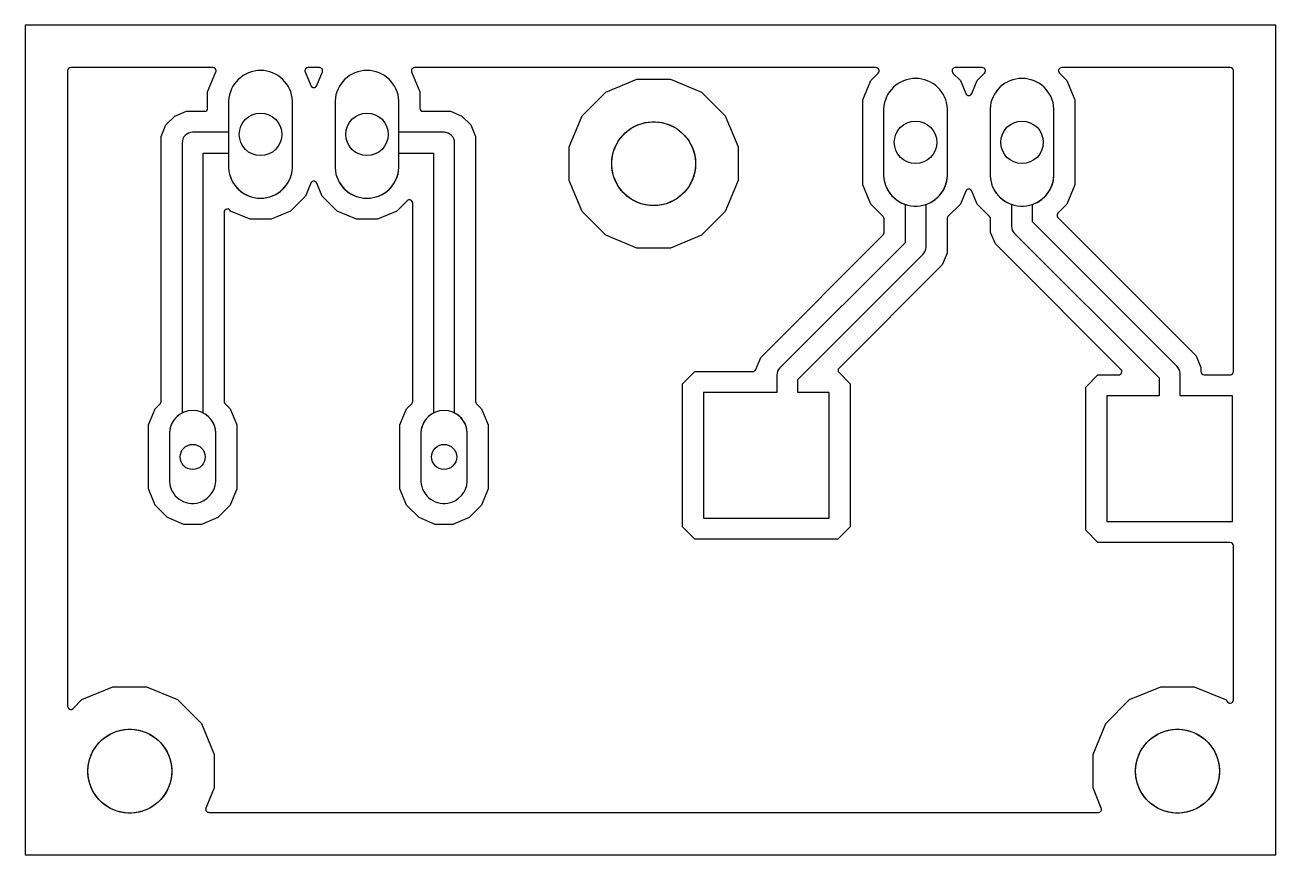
# Model space of a CAD drawing. Header units: millimetres. Extents: x 3 to 32.9, y -0.5 to 19.3.
import ezdxf

# ---------------------------------------------------------------- set-up
doc = ezdxf.new("R2010")
doc.units = ezdxf.units.MM

msp = doc.modelspace()

# ---------------------------------------------------------------- linework, layer by layer
at = {"layer": '16_copper'}
for points in [[(8.732, 15.183, 0.357806), (9.382, 15.901), (9.382, 17.499, 0.95208), (7.858, 17.499), (7.858, 15.901), (7.865, 15.826), (7.88, 15.753), (7.902, 15.681), (7.93, 15.612), (7.966, 15.546), (8.007, 15.484), (8.055, 15.426), (8.108, 15.373), (8.166, 15.325), (8.228, 15.284), (8.294, 15.248), (8.363, 15.22), (8.435, 15.198), (8.508, 15.183), (8.583, 15.176), (8.657, 15.176)], [(11.272, 15.183, 0.357806), (11.922, 15.901), (11.922, 17.499, 0.95208), (10.398, 17.499), (10.398, 15.901), (10.405, 15.826), (10.42, 15.753), (10.442, 15.681), (10.47, 15.612), (10.506, 15.546), (10.547, 15.484), (10.595, 15.426), (10.648, 15.373), (10.706, 15.325), (10.768, 15.284), (10.834, 15.248), (10.903, 15.22), (10.975, 15.198), (11.048, 15.183), (11.123, 15.176), (11.197, 15.176)], [(24.362, 14.993, 0.357806), (25.012, 15.711), (25.012, 17.309, 0.95208), (23.488, 17.309), (23.488, 15.711), (23.495, 15.636), (23.51, 15.563), (23.532, 15.491), (23.56, 15.422), (23.596, 15.356), (23.637, 15.294), (23.685, 15.236), (23.738, 15.183), (23.796, 15.135), (23.858, 15.094), (23.924, 15.058), (23.993, 15.03), (24.065, 15.008), (24.138, 14.993), (24.213, 14.986), (24.287, 14.986)], [(26.902, 14.993, 0.357806), (27.552, 15.711), (27.552, 17.309, 0.95208), (26.028, 17.309), (26.028, 15.711), (26.035, 15.636), (26.05, 15.563), (26.072, 15.491), (26.1, 15.422), (26.136, 15.356), (26.177, 15.294), (26.225, 15.236), (26.278, 15.183), (26.336, 15.135), (26.398, 15.094), (26.464, 15.058), (26.533, 15.03), (26.605, 15.008), (26.678, 14.993), (26.753, 14.986), (26.827, 14.986)], [(7.093, 7.899, 0.349915), (7.554, 8.415), (7.554, 9.585, 0.945416), (6.446, 9.585), (6.446, 8.415), (6.453, 8.353), (6.467, 8.292), (6.487, 8.234), (6.514, 8.178), (6.547, 8.125), (6.586, 8.076), (6.63, 8.032), (6.679, 7.993), (6.732, 7.96), (6.788, 7.933), (6.846, 7.913), (6.907, 7.899), (6.969, 7.892), (7.031, 7.892)], [(13.093, 7.899, 0.349915), (13.554, 8.415), (13.554, 9.585, 0.945416), (12.446, 9.585), (12.446, 8.415), (12.453, 8.353), (12.467, 8.292), (12.487, 8.234), (12.514, 8.178), (12.547, 8.125), (12.586, 8.076), (12.63, 8.032), (12.679, 7.993), (12.732, 7.96), (12.788, 7.933), (12.846, 7.913), (12.907, 7.899), (12.969, 7.892), (13.031, 7.892)]]:
    msp.add_lwpolyline(points, format="xyb", close=True, dxfattribs=at)
at = {"layer": '1_copper'}
for points in [[(28.621, 0.517, 0.494264), (28.682, 0.621), (28.484, 1.099), (28.484, 1.901), (28.791, 2.642), (29.358, 3.209), (30.099, 3.516), (30.901, 3.516), (31.642, 3.209), (31.704, 3.147, 0.668179), (31.834, 3.201), (31.834, 6.884, 0.414214), (31.758, 6.96), (28.603, 6.96), (28.31, 7.253), (28.31, 10.667), (28.603, 10.96), (29.095, 10.96, 0.668179), (29.149, 11.09), (26.376, 13.863), (26.154, 14.085), (26.04, 14.361), (26.04, 14.682, 0.198912), (26.018, 14.736), (25.72, 15.033), (25.59, 15.346, 0.66819), (25.45, 15.346), (25.32, 15.033), (25.022, 14.736, 0.198912), (25, 14.682), (25, 13.861), (24.886, 13.585), (22.423, 11.122, 0.414214), (22.423, 11.014), (22.69, 10.747), (22.69, 7.333), (22.397, 7.04), (18.983, 7.04), (18.69, 7.333), (18.69, 10.747), (18.983, 11.04), (20.365, 11.04, 0.303351), (20.435, 11.087), (20.554, 11.375), (23.478, 14.298, 0.198912), (23.5, 14.352), (23.5, 14.682, 0.198912), (23.478, 14.736), (23.18, 15.033), (22.988, 15.497), (22.988, 17.523), (23.18, 17.987), (23.357, 18.164, 0.668179), (23.303, 18.294), (12.295, 18.294, 0.534506), (12.225, 18.189), (12.422, 17.713), (12.422, 17.326, 0.414214), (12.498, 17.25), (13.149, 17.25), (13.425, 17.136), (13.636, 16.925), (13.75, 16.649), (13.75, 10.326, 0.198912), (13.772, 10.272), (13.894, 10.151), (14.054, 9.764), (14.054, 8.236), (13.894, 7.849), (13.597, 7.552), (13.21, 7.392), (12.79, 7.392), (12.403, 7.552), (12.106, 7.849), (11.946, 8.236), (11.946, 9.764), (12.106, 10.151), (12.228, 10.272, 0.198912), (12.25, 10.326), (12.25, 15.059, 0.668179), (12.12, 15.113), (11.875, 14.868), (11.411, 14.676), (10.909, 14.676), (10.445, 14.868), (10.09, 15.223), (9.96, 15.536, 0.66819), (9.82, 15.536), (9.69, 15.223), (9.335, 14.868), (8.871, 14.676), (8.369, 14.676), (7.905, 14.868, 0.838651), (7.75, 14.839), (7.75, 10.326, 0.198912), (7.772, 10.272), (7.894, 10.151), (8.054, 9.764), (8.054, 8.236), (7.894, 7.849), (7.597, 7.552), (7.21, 7.392), (6.79, 7.392), (6.403, 7.552), (6.106, 7.849), (5.946, 8.236), (5.946, 9.764), (6.106, 10.151), (6.228, 10.272, 0.198912), (6.25, 10.326), (6.25, 16.649), (6.364, 16.925), (6.575, 17.136), (6.851, 17.25), (7.282, 17.25, 0.414214), (7.358, 17.326), (7.358, 17.713), (7.555, 18.189, 0.534506), (7.485, 18.294), (4.092, 18.294, 0.414214), (4.016, 18.218), (4.016, 3.051, 0.668179), (4.146, 2.997), (4.358, 3.209), (5.099, 3.516), (5.901, 3.516), (6.642, 3.209), (7.209, 2.642), (7.516, 1.901), (7.516, 1.099), (7.318, 0.621, 0.534518), (7.389, 0.516), (28.611, 0.516)], [(7.093, 7.899, 0.349915), (7.554, 8.415), (7.554, 9.585, 0.267791), (7.25, 10.049), (7.25, 16.25), (7.858, 16.25), (7.858, 15.901, 0.95208), (9.382, 15.901), (9.382, 17.499, 0.95208), (7.858, 17.499), (7.858, 16.75), (7, 16.75, 0.414214), (6.75, 16.5), (6.75, 10.049, 0.267791), (6.446, 9.585), (6.446, 8.415), (6.453, 8.353), (6.467, 8.292), (6.487, 8.234), (6.514, 8.178), (6.547, 8.125), (6.586, 8.076), (6.63, 8.032), (6.679, 7.993), (6.732, 7.96), (6.788, 7.933), (6.846, 7.913), (6.907, 7.899), (6.969, 7.892), (7.031, 7.892)], [(9.89, 17.817, 0.301766), (9.96, 17.864), (10.095, 18.189, 0.534506), (10.025, 18.294), (9.755, 18.294, 0.534506), (9.685, 18.189), (9.82, 17.864), (9.821, 17.861), (9.822, 17.859), (9.827, 17.852), (9.831, 17.845), (9.833, 17.843), (9.834, 17.841), (9.841, 17.836), (9.847, 17.83), (9.849, 17.829), (9.851, 17.827), (9.859, 17.824), (9.866, 17.82), (9.869, 17.82), (9.872, 17.819), (9.88, 17.818), (9.888, 17.817)], [(13.093, 7.899, 0.349915), (13.554, 8.415), (13.554, 9.585, 0.267791), (13.25, 10.049), (13.25, 16.5, 0.414214), (13, 16.75), (11.922, 16.75), (11.922, 17.499, 0.95208), (10.398, 17.499), (10.398, 15.901, 0.95208), (11.922, 15.901), (11.922, 16.25), (12.75, 16.25), (12.75, 10.049, 0.267791), (12.446, 9.585), (12.446, 8.415), (12.453, 8.353), (12.467, 8.292), (12.487, 8.234), (12.514, 8.178), (12.547, 8.125), (12.586, 8.076), (12.63, 8.032), (12.679, 7.993), (12.732, 7.96), (12.788, 7.933), (12.846, 7.913), (12.907, 7.899), (12.969, 7.892), (13.031, 7.892)], [(25.52, 17.627, 0.301766), (25.59, 17.674), (25.72, 17.987), (25.897, 18.164, 0.668179), (25.843, 18.294), (25.197, 18.294, 0.668179), (25.143, 18.164), (25.32, 17.987), (25.45, 17.674), (25.451, 17.671), (25.452, 17.669), (25.457, 17.662), (25.461, 17.655), (25.463, 17.653), (25.464, 17.651), (25.471, 17.646), (25.477, 17.64), (25.479, 17.639), (25.481, 17.637), (25.489, 17.634), (25.496, 17.63), (25.499, 17.63), (25.502, 17.629), (25.51, 17.628), (25.518, 17.627)], [(31.763, 10.961, 0.392588), (31.834, 11.036), (31.834, 18.218, 0.414214), (31.758, 18.294), (27.737, 18.294, 0.668179), (27.683, 18.164), (27.86, 17.987), (28.052, 17.523), (28.052, 15.497), (27.86, 15.033), (27.648, 14.821, 0.414214), (27.648, 14.713), (30.946, 11.415), (31.06, 11.139), (31.06, 11.036, 0.414214), (31.136, 10.96), (31.758, 10.96)], [(22.19, 10.54), (21.44, 10.54), (21.44, 10.846), (24.427, 13.833, 0.198912), (24.5, 14.01), (24.5, 15.028, 0.305972), (25.012, 15.711), (25.012, 17.309, 0.95208), (23.488, 17.309), (23.488, 15.711, 0.305972), (24, 15.028), (24, 14.114), (21.013, 11.127, 0.198912), (20.94, 10.95), (20.94, 10.54), (19.19, 10.54), (19.19, 7.54), (22.19, 7.54)], [(31.81, 10.46), (30.56, 10.46), (30.56, 10.99, 0.198912), (30.487, 11.167), (27.04, 14.614), (27.04, 15.028, 0.305972), (27.552, 15.711), (27.552, 17.309, 0.95208), (26.028, 17.309), (26.028, 15.711, 0.305972), (26.54, 15.028), (26.54, 14.51, 0.198912), (26.613, 14.333), (30.06, 10.886), (30.06, 10.46), (28.81, 10.46), (28.81, 7.46), (31.81, 7.46)]]:
    msp.add_lwpolyline(points, format="xyb", close=True, dxfattribs=at)
msp.add_lwpolyline([(17.599, 13.984), (16.858, 14.291), (16.291, 14.858), (15.984, 15.599), (15.984, 16.401), (16.291, 17.142), (16.858, 17.709), (17.599, 18.016), (18.401, 18.016), (19.142, 17.709), (19.709, 17.142), (20.016, 16.401), (20.016, 15.599), (19.709, 14.858), (19.142, 14.291), (18.401, 13.984)], close=True, dxfattribs=at)
at = {"layer": 'drills_NPTH'}
for centre in [(18, 16), (5.5, 1.5), (30.5, 1.5)]:
    msp.add_circle(centre, 1, dxfattribs=at)
at = {"layer": 'drills_PTH'}
for centre, radius in [((8.62, 16.7), 0.508), ((11.16, 16.7), 0.508), ((24.25, 16.51), 0.508), ((26.79, 16.51), 0.508), ((7, 9), 0.3), ((13, 9), 0.3)]:
    msp.add_circle(centre, radius, dxfattribs=at)
at = {"layer": 'holes'}
for points in [[(19, 15.956), (18.992, 15.869), (18.977, 15.783), (18.955, 15.699), (18.925, 15.617), (18.888, 15.538), (18.844, 15.462), (18.794, 15.391), (18.738, 15.324), (18.676, 15.262), (18.609, 15.206), (18.538, 15.156), (18.462, 15.112), (18.383, 15.075), (18.301, 15.045), (18.217, 15.023), (18.131, 15.008), (18.044, 15), (17.956, 15), (17.869, 15.008), (17.783, 15.023), (17.699, 15.045), (17.617, 15.075), (17.538, 15.112), (17.462, 15.156), (17.391, 15.206), (17.324, 15.262), (17.262, 15.324), (17.206, 15.391), (17.156, 15.462), (17.112, 15.538), (17.075, 15.617), (17.045, 15.699), (17.023, 15.783), (17.008, 15.869), (17, 15.956), (17, 16.044), (17.008, 16.131), (17.023, 16.217), (17.045, 16.301), (17.075, 16.383), (17.112, 16.462), (17.156, 16.538), (17.206, 16.609), (17.262, 16.676), (17.324, 16.738), (17.391, 16.794), (17.462, 16.844), (17.538, 16.888), (17.617, 16.925), (17.699, 16.955), (17.783, 16.977), (17.869, 16.992), (17.956, 17), (18.044, 17), (18.131, 16.992), (18.217, 16.977), (18.301, 16.955), (18.383, 16.925), (18.462, 16.888), (18.538, 16.844), (18.609, 16.794), (18.676, 16.738), (18.738, 16.676), (18.794, 16.609), (18.844, 16.538), (18.888, 16.462), (18.925, 16.383), (18.955, 16.301), (18.977, 16.217), (18.992, 16.131), (19, 16.044), (19, 15.956)], [(6.5, 1.456), (6.492, 1.369), (6.477, 1.283), (6.455, 1.199), (6.425, 1.117), (6.388, 1.038), (6.344, 0.962), (6.294, 0.891), (6.238, 0.824), (6.176, 0.762), (6.109, 0.706), (6.038, 0.656), (5.962, 0.612), (5.883, 0.575), (5.801, 0.545), (5.717, 0.523), (5.631, 0.508), (5.544, 0.5), (5.456, 0.5), (5.369, 0.508), (5.283, 0.523), (5.199, 0.545), (5.117, 0.575), (5.038, 0.612), (4.962, 0.656), (4.891, 0.706), (4.824, 0.762), (4.762, 0.824), (4.706, 0.891), (4.656, 0.962), (4.612, 1.038), (4.575, 1.117), (4.545, 1.199), (4.523, 1.283), (4.508, 1.369), (4.5, 1.456), (4.5, 1.544), (4.508, 1.631), (4.523, 1.717), (4.545, 1.801), (4.575, 1.883), (4.612, 1.962), (4.656, 2.038), (4.706, 2.109), (4.762, 2.176), (4.824, 2.238), (4.891, 2.294), (4.962, 2.344), (5.038, 2.388), (5.117, 2.425), (5.199, 2.455), (5.283, 2.477), (5.369, 2.492), (5.456, 2.5), (5.544, 2.5), (5.631, 2.492), (5.717, 2.477), (5.801, 2.455), (5.883, 2.425), (5.962, 2.388), (6.038, 2.344), (6.109, 2.294), (6.176, 2.238), (6.238, 2.176), (6.294, 2.109), (6.344, 2.038), (6.388, 1.962), (6.425, 1.883), (6.455, 1.801), (6.477, 1.717), (6.492, 1.631), (6.5, 1.544), (6.5, 1.456)], [(31.5, 1.456), (31.492, 1.369), (31.477, 1.283), (31.455, 1.199), (31.425, 1.117), (31.388, 1.038), (31.344, 0.962), (31.294, 0.891), (31.238, 0.824), (31.176, 0.762), (31.109, 0.706), (31.038, 0.656), (30.962, 0.612), (30.883, 0.575), (30.801, 0.545), (30.717, 0.523), (30.631, 0.508), (30.544, 0.5), (30.456, 0.5), (30.369, 0.508), (30.283, 0.523), (30.199, 0.545), (30.117, 0.575), (30.038, 0.612), (29.962, 0.656), (29.891, 0.706), (29.824, 0.762), (29.762, 0.824), (29.706, 0.891), (29.656, 0.962), (29.612, 1.038), (29.575, 1.117), (29.545, 1.199), (29.523, 1.283), (29.508, 1.369), (29.5, 1.456), (29.5, 1.544), (29.508, 1.631), (29.523, 1.717), (29.545, 1.801), (29.575, 1.883), (29.612, 1.962), (29.656, 2.038), (29.706, 2.109), (29.762, 2.176), (29.824, 2.238), (29.891, 2.294), (29.962, 2.344), (30.038, 2.388), (30.117, 2.425), (30.199, 2.455), (30.283, 2.477), (30.369, 2.492), (30.456, 2.5), (30.544, 2.5), (30.631, 2.492), (30.717, 2.477), (30.801, 2.455), (30.883, 2.425), (30.962, 2.388), (31.038, 2.344), (31.109, 2.294), (31.176, 2.238), (31.238, 2.176), (31.294, 2.109), (31.344, 2.038), (31.388, 1.962), (31.425, 1.883), (31.455, 1.801), (31.477, 1.717), (31.492, 1.631), (31.5, 1.544), (31.5, 1.456)]]:
    msp.add_lwpolyline(points, close=True, dxfattribs=at)
at = {"layer": 'outline'}
msp.add_lwpolyline([(3, -0.5), (32.85, -0.5), (32.85, 19.31), (3, 19.31), (3, -0.5)], close=True, dxfattribs=at)

doc.saveas('drawing.dxf')
